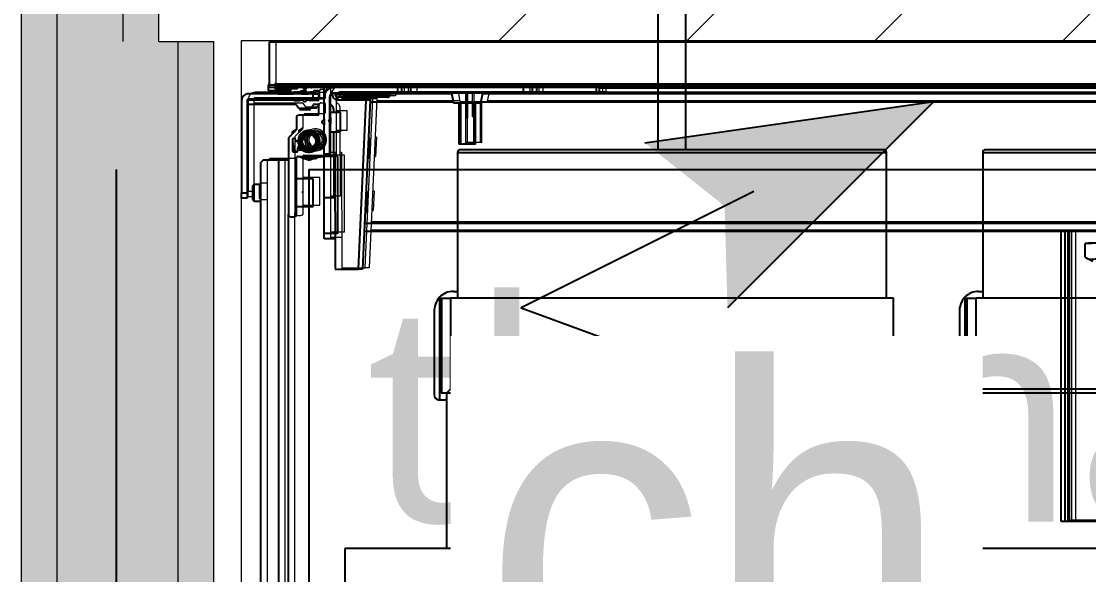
# Model space of a CAD drawing. Header units: centimetres. Extents: x 2666 to 9670, y 1889 to 5633.
# Drawn here: x 4091.44 to 4130.25, y 3459.1 to 3479.21 of the extents above; entities that cross this region are included whole.
import ezdxf

# ---------------------------------------------------------------- set-up
doc = ezdxf.new("R2010")
doc.units = ezdxf.units.CM
doc.header["$LTSCALE"] = 12.7
doc.linetypes.add('prlm_vmc', pattern=[0.282222, 0.141111, -0.141111])
for name, color, linetype, lineweight in [('B aménagement intérieur', 7, 'Continuous', 5), ('B Faux plafonds-1', 7, 'Continuous', 5), ('B GÈnÈral', 7, 'Continuous', 5), ('B Général', 7, 'Continuous', 5), ('C ANNOTATIONS-prestations', 7, 'Continuous', 5), ('F REMPLISSAGE-vert clair', 7, 'Continuous', 13), ('F REMPLISSAGE-vert clair-1', 7, 'Continuous', 5), ('F REMPLISSAGE-vert foncÈ', 7, 'Continuous', 5), ('F REMPLISSAGE-vert foncé', 7, 'Continuous', 13), ('F REMPLISSAGE-vert hachurÈ', 7, 'Continuous', 5), ('F REMPLISSAGE-vert hachuré', 7, 'Continuous', 13), ('prlm-ELEC-CFO', 1, 'Continuous', 25)]:
    doc.layers.add(name, color=color, linetype=linetype, lineweight=lineweight)
doc.layers.add('MTI900_Alu', color=252, linetype='Continuous')
doc.layers.add('prlm-CHAUFF', color=4, linetype='Continuous')
doc.styles.add('prlm-chauff', font='trebucbi.ttf', dxfattribs={"height": 18})
doc.styles.add('prlm-elec-cfo', font='comic.ttf', dxfattribs={"height": 12})
pattern_1 = [(180, (3869.9723, 3832.4323), (5e-14, 5), [])]

# ---------------------------------------------------------------- blocks, each defined once
blk = doc.blocks.new('G 100_80')
at = {"layer": 'B Général', "color": 7, "linetype": 'Continuous', "lineweight": 5}
blk.add_line((48.52, 43.75), (48.52, -43.75), dxfattribs=at)
at = {"layer": 'B Général', "color": 7, "linetype": 'Continuous', "lineweight": 5, "flags": 128}
blk.add_lwpolyline([(9.5, -45), (9.5, 45), (48.52, 45), (48.52, -45)], close=True, dxfattribs=at)
at = {"layer": 'C ANNOTATIONS-prestations', "lineweight": 5}
for p, q in [((46.87, 43.75), (46.87, -43.75)), ((46.97, -43.75), (46.97, 43.75)), ((46.65, 1.6), (46.65, -35.984)), ((46.85, 1.667), (46.85, -31.75)), ((41.65, -40.287), (41.65, 1.325)), ((41.95, -40.274), (41.95, 1.325)), ((46.35, -36.044), (46.35, 1.5)), ((31.1, -10.5), (31.1, -14.65)), ((31.1, -14.65), (31.1, -14.8)), ((31.1, -14.65), (41.65, -14.65)), ((31.1, -14.8), (41.65, -14.8)), ((31.1, -14.8), (31.1, -14.95)), ((31.1, -14.95), (41.65, -14.95)), ((46.67, -31.75), (46.67, -31.85)), ((46.87, -31.75), (46.67, -31.75)), ((46.67, -31.85), (46.67, -34.033)), ((46.67, -31.85), (46.87, -31.85)), ((46.87, -34.033), (46.67, -34.033)), ((46.67, -34.033), (46.67, -34.168)), ((46.67, -34.168), (46.67, -34.5)), ((46.67, -34.168), (46.87, -34.168)), ((46.67, -34.5), (46.67, -38.6)), ((46.67, -34.5), (46.87, -34.5)), ((46.32, -36.05), (46.67, -35.98)), ((46.32, -36.55), (46.32, -36.05)), ((44.82, -36.25), (44.82, -36.85)), ((44.82, -36.25), (46.32, -36.25)), ((46.32, -36.311), (44.82, -36.311)), ((46.32, -36.789), (44.82, -36.789)), ((46.32, -36.85), (44.82, -36.85)), ((45.911, -36.55), (45.775, -36.55)), ((45.775, -36.6), (45.775, -36.55)), ((45.911, -36.6), (45.775, -36.6)), ((46.67, -36.55), (45.911, -36.55)), ((45.911, -36.6), (45.911, -36.55)), ((46.67, -36.6), (45.911, -36.6)), ((46.32, -37.05), (46.32, -36.6)), ((46.67, -37.12), (46.32, -37.05)), ((46.35, -40.074), (46.35, -37.056)), ((46.65, -37.116), (46.65, -39.35)), ((46.67, -38.6), (46.67, -38.932)), ((46.67, -38.6), (46.87, -38.6)), ((46.67, -38.932), (46.67, -39.067)), ((46.87, -38.932), (46.67, -38.932)), ((46.67, -39.067), (46.67, -41.4)), ((46.67, -39.067), (46.87, -39.067)), ((46.52, -39.45), (46.52, -39.65)), ((46.67, -39.35), (46.62, -39.35)), ((46.62, -39.65), (46.62, -39.35)), ((46.52, -39.65), (46.52, -41.05)), ((46.62, -39.65), (46.52, -39.65)), ((46.62, -39.65), (46.67, -39.65)), ((46.62, -41.05), (46.62, -39.65)), ((46.413, -40.071), (40.27, -40.35)), ((40.27, -40.5), (46.42, -40.221)), ((40.27, -40.35), (40.27, -40.5)), ((43.056, -40.173), (42.354, -40.205)), ((42.357, -40.255), (42.354, -40.205)), ((43.056, -40.173), (43.058, -40.223)), ((45.018, -40.084), (44.316, -40.116)), ((44.319, -40.166), (44.316, -40.116)), ((45.018, -40.084), (45.02, -40.134)), ((46.425, -40.07), (46.413, -40.071)), ((46.413, -40.071), (46.42, -40.221)), ((46.42, -40.221), (46.425, -40.22)), ((46.42, -40.221), (46.42, -41.25)), ((40.27, -41.351), (40.27, -40.5)), ((46.52, -41.05), (46.52, -41.25)), ((46.62, -41.05), (46.52, -41.05)), ((46.67, -41.05), (46.62, -41.05)), ((46.62, -41.35), (46.62, -41.05)), ((44.47, -41.36), (40.27, -41.351)), ((41.37, -41.353), (41.37, -41.75)), ((41.57, -41.25), (44.37, -41.25)), ((41.57, -41.25), (41.57, -41.75)), ((42.87, -41.4), (42.87, -41.75)), ((44.37, -41.4), (42.87, -41.4)), ((44.37, -41.25), (44.37, -41.4)), ((44.37, -41.4), (44.37, -41.55)), ((44.37, -41.4), (45.27, -41.4)), ((44.472, -41.4), (44.47, -41.36)), ((45.27, -41.15), (45.97, -41.15)), ((45.27, -41.55), (45.27, -41.15)), ((45.97, -41.15), (45.97, -41.55)), ((45.97, -41.4), (46.067, -41.4)), ((46.42, -41.25), (46.52, -41.25)), ((46.62, -41.35), (46.67, -41.35)), ((41.37, -41.75), (41.57, -41.75)), ((41.57, -41.75), (42.87, -41.75)), ((42.87, -41.75), (44.37, -41.75)), ((44.37, -41.55), (44.37, -41.75)), ((44.47, -41.55), (44.37, -41.55)), ((44.37, -41.75), (44.4, -41.75)), ((44.37, -42.72), (44.37, -41.78)), ((44.4, -41.75), (45.508, -41.75)), ((46.52, -41.55), (44.47, -41.55)), ((44.47, -41.75), (44.47, -41.55)), ((45.732, -41.75), (45.508, -41.75)), ((45.529, -41.759), (45.599, -41.829)), ((45.641, -41.829), (45.711, -41.759)), ((45.732, -41.75), (46.84, -41.75)), ((46.765, -41.65), (46.87, -41.65)), ((46.84, -41.75), (46.87, -41.75)), ((42.55, -42.15), (43.55, -42.15)), ((42.55, -42.75), (42.55, -42.15)), ((43.55, -42.15), (43.55, -42.75)), ((44.278, -42.2), (44.22, -42.3)), ((44.22, -42.3), (44.278, -42.4)), ((45.114, -41.95), (44.726, -41.95)), ((45.87, -41.98), (45.87, -42.66)), ((46.24, -41.95), (45.9, -41.95)), ((46.07, -42.27), (46.09, -42.25)), ((46.07, -42.63), (46.07, -42.27)), ((46.07, -42.293), (46.12, -42.293)), ((46.09, -42.65), (46.09, -42.25)), ((46.09, -42.25), (46.12, -42.25)), ((46.12, -42.654), (46.12, -42.246)), ((46.133, -42.221), (46.257, -42.134)), ((46.27, -42.109), (46.27, -41.98)), ((46.4, -41.98), (46.4, -42.252)), ((46.4, -42.25), (46.45, -42.25)), ((46.4, -42.293), (46.45, -42.293)), ((46.42, -42.28), (46.42, -42.367)), ((46.72, -41.95), (46.43, -41.95)), ((46.45, -41.95), (46.45, -42.15)), ((46.45, -42.15), (46.45, -44.5)), ((46.45, -42.15), (46.65, -42.15)), ((46.65, -42.15), (46.65, -41.95)), ((46.65, -42.15), (46.65, -44.5)), ((46.661, -42.249), (46.7, -42.21)), ((46.661, -42.287), (46.661, -42.249)), ((46.7, -42.15), (46.7, -42.251)), ((46.72, -42.15), (46.7, -42.15)), ((46.75, -41.98), (46.75, -42.12)), ((44.71, -42.68), (44.71, -42.657)), ((46.07, -42.607), (46.12, -42.607)), ((46.09, -42.65), (46.07, -42.63)), ((46.12, -42.65), (46.09, -42.65)), ((46.257, -42.766), (46.133, -42.679)), ((46.371, -42.429), (46.411, -42.388)), ((46.411, -42.512), (46.371, -42.471)), ((46.4, -42.607), (46.45, -42.607)), ((46.45, -42.65), (46.4, -42.65)), ((46.4, -42.827), (46.4, -42.653)), ((46.42, -42.533), (46.42, -42.625)), ((46.65, -42.595), (46.65, -42.31)), ((46.661, -42.65), (46.661, -42.618)), ((46.7, -42.69), (46.661, -42.65)), ((46.7, -42.654), (46.7, -42.826)), ((46.821, -42.429), (46.87, -42.379)), ((46.87, -42.521), (46.821, -42.471)), ((46.835, -42.486), (46.835, -42.414)), ((15.5, -43.05), (42.27, -43.05)), ((42.17, -42.95), (42.17, -42.85)), ((42.27, -42.75), (42.958, -42.75)), ((45.028, -43.05), (42.27, -43.05)), ((42.958, -42.75), (43.082, -42.75)), ((42.979, -42.759), (42.999, -42.779)), ((43.041, -42.779), (43.061, -42.759)), ((43.082, -42.75), (44.34, -42.75)), ((44.25, -43.4), (44.25, -43.05)), ((44.54, -42.87), (44.54, -42.74)), ((44.54, -42.854), (44.566, -42.9)), ((44.57, -42.71), (44.68, -42.71)), ((44.99, -42.9), (44.57, -42.9)), ((44.92, -42.729), (44.92, -42.76)), ((44.95, -42.79), (44.99, -42.79)), ((45.02, -42.82), (45.02, -42.87)), ((45.321, -42.769), (45.049, -43.041)), ((45.184, -42.906), (45.27, -42.906)), ((45.27, -42.906), (45.328, -42.806)), ((45.77, -42.76), (45.342, -42.76)), ((46.27, -44.52), (46.27, -42.791)), ((46.42, -42.855), (46.42, -44.45)), ((46.65, -43.42), (46.65, -42.885)), ((46.77, -42.98), (46.77, -43.42)), ((46.77, -43.78), (46.77, -42.98)), ((46.77, -42.98), (46.87, -42.98)), ((46.84, -42.95), (46.8, -42.95)), ((13.55, -43.4), (44.25, -43.4)), ((44.25, -43.95), (44.25, -43.4)), ((46.74, -43.45), (46.68, -43.45)), ((46.97, -43.78), (46.77, -43.78)), ((46.87, -43.75), (46.97, -43.75)), ((46.97, -43.75), (46.97, -43.78)), ((47.42, -43.75), (46.97, -43.75)), ((13.65, -44.05), (44.15, -44.05)), ((42.75, -44.3), (42.75, -44.05)), ((43.35, -44.05), (43.35, -44.3)), ((44.25, -43.95), (44.15, -44.05)), ((42.75, -44.3), (43.35, -44.3)), ((42.8, -44.35), (42.75, -44.3)), ((43.3, -44.35), (42.8, -44.35)), ((43.05, -44.55), (42.85, -44.55)), ((42.85, -44.55), (42.85, -44.75)), ((46.4, -44.55), (43.05, -44.55)), ((43.05, -44.75), (43.05, -44.55)), ((43.35, -44.3), (43.3, -44.35)), ((46.32, -44.55), (46.3, -44.55)), ((42.85, -44.75), (43.05, -44.75)), ((46.4, -44.75), (43.05, -44.75))]:
    blk.add_line(p, q, dxfattribs=at)
at = {"layer": 'C ANNOTATIONS-prestations'}
blk.add_line((48.52, -43.75), (47.42, -43.75), dxfattribs=at)
at = {"layer": 'C ANNOTATIONS-prestations', "lineweight": 5, "flags": 128}
for points in [[(46.52, -39.45, -0.198912), (46.549, -39.379, -0.198912), (46.62, -39.35)], [(46.52, -39.97, -0.193016), (46.492, -40.039, -0.193016), (46.425, -40.07)], [(46.067, -41.4, -0.109774), (46.151, -41.419, -0.109774), (46.22, -41.472)], [(46.302, -41.55, -0.028434), (46.259, -41.513, -0.028434), (46.22, -41.472)], [(46.663, -41.445, -0.227222), (46.495, -41.406, -0.227222), (46.42, -41.25)], [(46.62, -41.35, -0.198912), (46.549, -41.321, -0.198912), (46.52, -41.25)], [(46.87, -41.4, -0.198912), (46.767, -41.647, -0.198912), (46.52, -41.75)], [(46.67, -41.4, -0.198912), (46.626, -41.506, -0.198912), (46.52, -41.55)], [(44.37, -41.78, -0.198912), (44.379, -41.759, -0.198912), (44.4, -41.75)], [(44.697, -42.632, -0.366532), (44.556, -42.134, -0.366532), (45.023, -41.913, -0.366532), (45.318, -42.338, -0.366532), (44.948, -42.699)], [(45.508, -41.75, -0.098491), (45.519, -41.752, -0.098491), (45.529, -41.759)], [(45.641, -41.829, -0.198912), (45.62, -41.837, -0.198912), (45.599, -41.829)], [(45.711, -41.759, -0.098491), (45.721, -41.752, -0.098491), (45.732, -41.75)], [(46.84, -41.75, -0.198912), (46.861, -41.759, -0.198912), (46.87, -41.78)], [(44.37, -42.646, -0.14145), (44.27, -42.3, -0.14145), (44.37, -41.954)], [(44.37, -42.54, -0.103148), (44.32, -42.3, -0.103148), (44.37, -42.06)], [(45.87, -41.98, -0.198912), (45.879, -41.959, -0.198912), (45.9, -41.95)], [(46.12, -42.246, -0.120588), (46.123, -42.232, -0.120588), (46.133, -42.221)], [(46.24, -41.95, -0.198912), (46.261, -41.959, -0.198912), (46.27, -41.98)], [(46.27, -42.109, -0.120588), (46.267, -42.123, -0.120588), (46.257, -42.134)], [(46.4, -41.98, -0.198912), (46.409, -41.959, -0.198912), (46.43, -41.95)], [(46.42, -42.28, -0.155096), (46.406, -42.269, -0.155096), (46.4, -42.252)], [(46.661, -42.249, -0.013224), (46.655, -42.25, -0.013224), (46.65, -42.25)], [(46.65, -42.31, -0.17724), (46.657, -42.291, -0.17724), (46.675, -42.28)], [(46.7, -42.251, -0.17724), (46.693, -42.27, -0.17724), (46.675, -42.28)], [(46.72, -41.95, -0.198912), (46.741, -41.959, -0.198912), (46.75, -41.98)], [(46.75, -42.12, -0.198912), (46.741, -42.141, -0.198912), (46.72, -42.15)], [(44.71, -42.68, -0.198912), (44.701, -42.701, -0.198912), (44.68, -42.71)], [(44.697, -42.632, -0.122946), (44.706, -42.643, -0.122946), (44.71, -42.657)], [(44.92, -42.7, -0.074153), (44.803, -42.683, -0.074153), (44.697, -42.632)], [(45.87, -42.66, -0.198912), (45.841, -42.731, -0.198912), (45.77, -42.76)], [(46.133, -42.679, -0.120588), (46.123, -42.668, -0.120588), (46.12, -42.654)], [(46.371, -42.471, -0.198912), (46.362, -42.45, -0.198912), (46.371, -42.429)], [(46.4, -42.653, -0.155096), (46.406, -42.636, -0.155096), (46.42, -42.625)], [(46.42, -42.367, -0.098491), (46.418, -42.378, -0.098491), (46.411, -42.388)], [(46.411, -42.512, -0.098491), (46.418, -42.522, -0.098491), (46.42, -42.533)], [(46.675, -42.625, -0.17724), (46.657, -42.614, -0.17724), (46.65, -42.595)], [(46.65, -42.65, -0.013224), (46.655, -42.65, -0.013224), (46.661, -42.65)], [(46.675, -42.625, -0.17724), (46.693, -42.635, -0.17724), (46.7, -42.654)], [(46.821, -42.471, -0.198912), (46.812, -42.45, -0.198912), (46.821, -42.429)], [(42.17, -42.85, -0.198912), (42.199, -42.779, -0.198912), (42.27, -42.75)], [(42.27, -43.05, -0.198912), (42.199, -43.021, -0.198912), (42.17, -42.95)], [(42.958, -42.75, -0.098491), (42.969, -42.752, -0.098491), (42.979, -42.759)], [(43.041, -42.779, -0.198912), (43.02, -42.787, -0.198912), (42.999, -42.779)], [(43.061, -42.759, -0.098491), (43.071, -42.752, -0.098491), (43.082, -42.75)], [(44.37, -42.72, -0.198912), (44.361, -42.741, -0.198912), (44.34, -42.75)], [(44.54, -42.74, -0.198912), (44.549, -42.719, -0.198912), (44.57, -42.71)], [(44.92, -42.9, -0.085942), (44.718, -42.865, -0.085942), (44.54, -42.764)], [(44.67, -42.9, -0.02871), (44.603, -42.867, -0.02871), (44.54, -42.827)], [(44.57, -42.9, -0.198912), (44.549, -42.891, -0.198912), (44.54, -42.87)], [(44.92, -42.729, -0.189855), (44.928, -42.708, -0.189855), (44.948, -42.699)], [(44.948, -42.699, -0.008728), (44.934, -42.7, -0.008728), (44.92, -42.7)], [(44.95, -42.79, -0.198912), (44.929, -42.781, -0.198912), (44.92, -42.76)], [(45.009, -42.893, -0.018566), (44.965, -42.898, -0.018566), (44.92, -42.9)], [(44.99, -42.79, -0.198912), (45.011, -42.799, -0.198912), (45.02, -42.82)], [(45.02, -42.87, -0.198912), (45.011, -42.891, -0.198912), (44.99, -42.9)], [(45.049, -43.041, -0.098491), (45.039, -43.048, -0.098491), (45.028, -43.05)], [(45.379, -42.76, -0.041018), (45.298, -42.829, -0.041018), (45.207, -42.883)], [(45.321, -42.769, -0.098491), (45.331, -42.762, -0.098491), (45.342, -42.76)], [(46.257, -42.766, -0.120588), (46.267, -42.777, -0.120588), (46.27, -42.791)], [(46.42, -42.855, -0.155096), (46.406, -42.844, -0.155096), (46.4, -42.827)], [(46.65, -42.885, -0.17724), (46.657, -42.866, -0.17724), (46.675, -42.855)], [(46.7, -42.826, -0.17724), (46.693, -42.845, -0.17724), (46.675, -42.855)], [(46.77, -42.98, -0.198912), (46.779, -42.959, -0.198912), (46.8, -42.95)], [(46.87, -42.92, -0.198912), (46.861, -42.941, -0.198912), (46.84, -42.95)], [(46.68, -43.45, -0.198912), (46.659, -43.441, -0.198912), (46.65, -43.42)], [(46.77, -43.42, -0.198912), (46.761, -43.441, -0.198912), (46.74, -43.45)], [(46.3, -44.55, -0.198912), (46.279, -44.541, -0.198912), (46.27, -44.52)], [(46.42, -44.45, -0.198912), (46.391, -44.521, -0.198912), (46.32, -44.55)], [(46.65, -44.5, -0.198912), (46.577, -44.677, -0.198912), (46.4, -44.75)], [(46.45, -44.5, -0.198912), (46.435, -44.535, -0.198912), (46.4, -44.55)]]:
    blk.add_lwpolyline(points, format="xyb", dxfattribs=at)
at = {"layer": 'C ANNOTATIONS-prestations', "lineweight": 5}
for radius in [0.35, 0.3, 0.25]:
    blk.add_circle((44.92, -42.3), radius, dxfattribs=at)
for points, knots in [([(46.52, -39.97), (46.52, -40.004), (46.513, -40.068), (46.501, -40.117), (46.491, -40.146), (46.48, -40.171), (46.467, -40.191), (46.457, -40.203), (46.447, -40.212), (46.433, -40.219), (46.426, -40.22), (46.425, -40.22), (46.425, -40.22)], [0, 0, 0, 1, 2, 3, 4, 5, 6, 7, 8, 9, 9, 10, 10, 10]), ([(46.425, -40.22), (46.423, -40.181), (46.422, -40.129), (46.422, -40.102), (46.422, -40.083), (46.423, -40.074), (46.424, -40.072), (46.424, -40.07), (46.424, -40.07), (46.424, -40.07), (46.425, -40.07)], [0, 0, 0, 1, 2, 3, 4, 5, 6, 7, 7, 8, 8, 8])]:
    blk.add_open_spline(points, degree=2, knots=knots, dxfattribs=at)
blk = doc.blocks.new('A n1.MTI900_Alu_390')
at = {"layer": 'MTI900_Alu', "color": 1, "linetype": 'Continuous'}
for p, q in [((4.34, -0.405), (4.34, -3.475)), ((4.405, -0.415), (4.405, -3.465)), ((4.305, -0.6), (4.305, -3.277)), ((1.05, -2.16), (1.465, -2.16)), ((1.465, -2.16), (1.48, -2.16)), ((1.465, -2.16), (1.465, -3.215)), ((1.48, -2.16), (1.48, -3.215)), ((1.48, -2.16), (1.495, -2.16)), ((1.495, -2.16), (1.495, -3.215)), ((4.0071, -3.6913), (4.035, -3.077)), ((4.05, -3.077), (4.0221, -3.692)), ((4.035, -3.077), (4.05, -3.077)), ((4.1351, -3.077), (4.05, -3.077)), ((4.136, -3.497), (4.1351, -3.077)), ((1.4081, -3.1204), (1.38, -3.106)), ((1.4081, -3.1204), (1.4081, -3.17)), ((1.225, -3.172), (1.395, -3.172)), ((1.3836, -3.17), (1.4081, -3.17)), ((1.395, -3.172), (1.395, -3.17)), ((4.0287, -3.215), (-0.1325, -3.215)), ((4.125, -3.207), (4.125, -3.487)), ((4.125, -3.207), (4.175, -3.207)), ((4.1353, -3.187), (4.175, -3.187)), ((4.175, -3.187), (4.175, -3.207)), ((4.175, -3.207), (4.175, -3.337)), ((4.0274, -3.245), (-0.1325, -3.245)), ((4.0173, -3.3556), (4.0205, -3.2854)), ((4.0255, -3.2857), (4.0205, -3.2854)), ((4.275, -3.277), (4.275, -3.3458)), ((4.295, -3.267), (4.285, -3.267)), ((4.305, -3.5528), (4.305, -3.277)), ((4.14, -3.337), (4.175, -3.337)), ((4.14, -3.487), (4.14, -3.337)), ((4.175, -3.337), (4.175, -3.487)), ((4.215, -3.305), (4.215, -3.405)), ((4.275, -3.305), (4.215, -3.305)), ((4.43, -3.325), (4.405, -3.325)), ((4.43, -3.325), (4.43, -3.385)), ((4.435, -3.33), (4.43, -3.325)), ((4.435, -3.38), (4.435, -3.33)), ((4.455, -3.355), (4.455, -3.335)), ((4.455, -3.335), (4.475, -3.335)), ((4.475, -3.335), (4.475, -3.355)), ((4.0173, -3.3556), (4.0223, -3.3558)), ((4.275, -3.3458), (4.275, -3.3582)), ((4.275, -3.3582), (4.275, -3.484)), ((4.2759, -3.3479), (4.2779, -3.3499)), ((4.2779, -3.3541), (4.2759, -3.3561)), ((4.455, -3.69), (4.455, -3.355)), ((4.475, -3.355), (4.455, -3.355)), ((4.475, -3.69), (4.475, -3.355)), ((4.215, -3.405), (4.275, -3.405)), ((4.405, -3.385), (4.43, -3.385)), ((4.43, -3.385), (4.435, -3.38)), ((4.0084, -3.5518), (4.0116, -3.4816)), ((4.0166, -3.4819), (4.0116, -3.4816)), ((4.125, -3.487), (4.14, -3.487)), ((4.14, -3.487), (4.155, -3.487)), ((4.14, -3.487), (4.14, -3.577)), ((4.155, -3.487), (4.175, -3.487)), ((4.155, -3.497), (4.155, -3.487)), ((4.175, -3.487), (4.175, -3.49)), ((4.175, -3.49), (4.175, -3.6008)), ((4.272, -3.487), (4.178, -3.487)), ((4.22, -3.4778), (4.23, -3.472)), ((4.23, -3.472), (4.24, -3.4778)), ((4.34, -3.475), (4.305, -3.475)), ((4.395, -3.475), (4.34, -3.475)), ((4.395, -3.475), (4.405, -3.465)), ((4.14, -3.4972), (4.136, -3.497)), ((4.155, -3.702), (4.155, -3.497)), ((4.175, -3.497), (4.155, -3.497)), ((4.195, -3.5614), (4.195, -3.5226)), ((4.268, -3.521), (4.2657, -3.521)), ((4.271, -3.507), (4.271, -3.518)), ((4.287, -3.504), (4.274, -3.504)), ((4.2854, -3.504), (4.29, -3.5066)), ((4.29, -3.549), (4.29, -3.507)), ((3.625, -3.532), (3.685, -3.532)), ((3.625, -3.532), (3.625, -3.682)), ((3.6311, -3.682), (3.6311, -3.532)), ((3.6789, -3.682), (3.6789, -3.532)), ((3.685, -3.682), (3.685, -3.532)), ((4.0084, -3.5518), (4.0134, -3.552)), ((4.2729, -3.542), (4.276, -3.542)), ((4.2769, -3.5821), (4.3041, -3.5549)), ((4.279, -3.545), (4.279, -3.549)), ((4.282, -3.552), (4.287, -3.552)), ((4.2906, -3.5684), (4.2906, -3.577)), ((4.115, -3.577), (4.115, -3.647)), ((4.155, -3.577), (4.115, -3.577)), ((4.175, -3.6232), (4.175, -3.6008)), ((4.1759, -3.6029), (4.1829, -3.6099)), ((4.276, -3.627), (4.276, -3.5842)), ((4.2906, -3.577), (4.2806, -3.5828)), ((3.655, -3.6411), (3.655, -3.6275)), ((3.66, -3.6275), (3.655, -3.6275)), ((3.655, -3.717), (3.655, -3.6411)), ((3.66, -3.6411), (3.655, -3.6411)), ((3.66, -3.6411), (3.66, -3.6275)), ((3.66, -3.717), (3.66, -3.6411)), ((4.115, -3.647), (4.155, -3.647)), ((4.14, -3.647), (4.14, -3.6567)), ((4.175, -3.6232), (4.175, -3.734)), ((4.1829, -3.6141), (4.1759, -3.6211)), ((4.195, -3.674), (4.195, -3.64)), ((4.198, -3.637), (4.266, -3.637)), ((3.6044, -3.685), (-0.15, -3.685)), ((3.605, -3.682), (3.598, -3.717)), ((3.655, -3.682), (3.605, -3.682)), ((3.705, -3.682), (3.66, -3.682)), ((3.712, -3.717), (3.705, -3.682)), ((4.0074, -3.685), (3.7056, -3.685)), ((4.2109, -3.677), (4.198, -3.677)), ((4.2221, -3.6633), (4.2134, -3.6757)), ((4.2654, -3.662), (4.2246, -3.662)), ((4.227, -3.657), (4.225, -3.659)), ((4.265, -3.659), (4.225, -3.659)), ((4.225, -3.659), (4.225, -3.662)), ((4.263, -3.657), (4.227, -3.657)), ((4.2293, -3.657), (4.2293, -3.662)), ((4.2429, -3.6871), (4.2388, -3.6911)), ((4.2512, -3.6911), (4.2471, -3.6871)), ((4.2607, -3.657), (4.2607, -3.662)), ((4.265, -3.659), (4.263, -3.657)), ((4.265, -3.662), (4.265, -3.659)), ((4.2766, -3.6757), (4.2679, -3.6633)), ((4.452, -3.677), (4.2791, -3.677)), ((4.455, -3.682), (4.455, -3.68)), ((-0.16, -3.715), (3.5984, -3.715)), ((3.175, -3.717), (3.185, -3.717)), ((3.175, -3.737), (3.175, -3.717)), ((3.185, -3.717), (3.4033, -3.717)), ((3.185, -3.717), (3.185, -3.737)), ((3.4033, -3.737), (3.4033, -3.717)), ((3.4033, -3.717), (3.4168, -3.717)), ((3.4168, -3.717), (3.45, -3.717)), ((3.4168, -3.717), (3.4168, -3.737)), ((3.45, -3.717), (3.86, -3.717)), ((3.45, -3.717), (3.45, -3.737)), ((3.7116, -3.715), (3.935, -3.715)), ((3.86, -3.717), (3.8932, -3.717)), ((3.86, -3.717), (3.86, -3.737)), ((3.8932, -3.717), (3.9067, -3.717)), ((3.8932, -3.737), (3.8932, -3.717)), ((3.9067, -3.717), (4.14, -3.717)), ((3.9067, -3.717), (3.9067, -3.737)), ((3.935, -3.717), (3.935, -3.712)), ((3.965, -3.712), (3.935, -3.712)), ((3.945, -3.702), (3.965, -3.702)), ((3.965, -3.702), (4.105, -3.702)), ((3.965, -3.712), (3.965, -3.702)), ((3.965, -3.712), (3.965, -3.717)), ((4.105, -3.712), (3.965, -3.712)), ((4.007, -3.6925), (4.0071, -3.6913)), ((4.0071, -3.6913), (4.0221, -3.692)), ((4.0221, -3.692), (4.022, -3.6925)), ((4.0221, -3.692), (4.125, -3.692)), ((4.105, -3.702), (4.125, -3.702)), ((4.105, -3.712), (4.105, -3.702)), ((4.105, -3.717), (4.105, -3.712)), ((4.135, -3.712), (4.105, -3.712)), ((4.125, -3.692), (4.125, -3.702)), ((4.135, -3.712), (4.135, -3.717)), ((4.195, -3.722), (4.195, -3.693)), ((4.195, -3.695), (4.215, -3.695)), ((4.215, -3.715), (4.195, -3.715)), ((4.198, -3.69), (4.2252, -3.69)), ((4.198, -3.725), (4.212, -3.725)), ((4.215, -3.695), (4.45, -3.695)), ((4.215, -3.695), (4.215, -3.715)), ((4.215, -3.715), (4.45, -3.715)), ((4.215, -3.72), (4.2251, -3.72)), ((4.215, -3.722), (4.215, -3.72)), ((4.2249, -3.7161), (4.221, -3.72)), ((4.2287, -3.7161), (4.2249, -3.7161)), ((4.225, -3.69), (4.225, -3.695)), ((4.228, -3.692), (4.2367, -3.692)), ((4.2293, -3.69), (4.2293, -3.695)), ((4.2595, -3.715), (4.231, -3.715)), ((4.2533, -3.692), (4.2625, -3.692)), ((4.2607, -3.69), (4.2607, -3.695)), ((4.2651, -3.7161), (4.2618, -3.7161)), ((4.265, -3.695), (4.265, -3.69)), ((4.269, -3.72), (4.2651, -3.7161)), ((4.2827, -3.69), (4.2653, -3.69)), ((4.2654, -3.72), (4.2826, -3.72)), ((4.2855, -3.692), (4.445, -3.692)), ((4.342, -3.715), (4.2885, -3.715)), ((4.345, -3.724), (4.345, -3.718)), ((-4.375, -3.737), (4.375, -3.737)), ((4.375, -3.747), (-4.375, -3.747)), ((-0.1667, -3.735), (3.175, -3.735)), ((4.165, -3.7265), (4.165, -3.737)), ((4.175, -3.734), (4.175, -3.737)), ((4.2429, -3.7321), (4.2379, -3.737)), ((4.2486, -3.7335), (4.2414, -3.7335)), ((4.2521, -3.737), (4.2471, -3.7321)), ((4.295, -3.734), (4.295, -3.73)), ((4.298, -3.727), (4.342, -3.727)), ((4.378, -3.727), (4.298, -3.727)), ((4.298, -3.727), (4.298, -3.737)), ((4.375, -3.737), (4.375, -3.747)), ((4.375, -3.747), (4.378, -3.747)), ((4.375, -3.792), (4.375, -3.747)), ((4.378, -3.747), (4.378, -3.727)), ((4.375, -3.902), (4.375, -3.792)), ((-4.375, -3.902), (4.375, -3.902))]:
    blk.add_line(p, q, dxfattribs=at)
for radius in [0.035, 0.03, 0.025]:
    blk.add_circle((4.23, -3.542), radius, dxfattribs=at)
for centre, radius, start, end in [((1.3836, -3.1624), 0.0487, 59.7422, 120.2578), ((4.285, -3.277), 0.01, 90, 180), ((4.295, -3.277), 0.01, 0, 90), ((4.278, -3.3458), 0.003, 180, 225), ((4.278, -3.3582), 0.003, 135, 180), ((4.2758, -3.352), 0.003, 315, 45), ((4.178, -3.49), 0.003, 90, 180), ((4.23, -3.542), 0.065, 57.7958, 122.2042), ((4.23, -3.542), 0.06, 66.4435, 113.5565), ((4.272, -3.484), 0.003, 270, 0), ((4.23, -3.542), 0.04, 33.9272, 355.9994), ((4.2657, -3.518), 0.003, 213.9272, 270), ((4.23, -3.542), 0.04, 0, 33.9272), ((4.268, -3.518), 0.003, 270, 0), ((4.274, -3.507), 0.003, 90, 180), ((4.23, -3.542), 0.06, 0, 39.2965), ((4.23, -3.542), 0.065, 22.6199, 35.7758), ((4.287, -3.507), 0.003, 0, 90), ((4.2729, -3.545), 0.003, 90, 175.9994), ((4.23, -3.542), 0.04, 355.9994, 0), ((4.276, -3.545), 0.003, 0, 90), ((4.23, -3.542), 0.065, 315.0475, 333.838), ((4.282, -3.549), 0.003, 180, 270), ((4.287, -3.549), 0.003, 270, 0), ((4.23, -3.542), 0.06, 351.491, 0), ((4.302, -3.5528), 0.003, 315, 0), ((4.178, -3.6008), 0.003, 180, 225), ((4.279, -3.5842), 0.003, 135, 180), ((4.178, -3.6232), 0.003, 135, 180), ((4.1808, -3.612), 0.003, 315, 45), ((4.198, -3.64), 0.003, 90, 180), ((4.266, -3.627), 0.01, 270, 0), ((4.16, -3.6567), 0.02, 180, 230.1159), ((4.1151, -3.7104), 0.05, 37.0861, 50.1159), ((4.198, -3.674), 0.003, 180, 270), ((4.2109, -3.674), 0.003, 270, 325.008), ((4.2246, -3.665), 0.003, 90, 145.008), ((4.245, -3.6892), 0.003, 45, 135), ((4.2654, -3.665), 0.003, 34.992, 90), ((4.2791, -3.674), 0.003, 214.992, 270), ((4.445, -3.682), 0.01, 270, 0), ((4.452, -3.68), 0.003, 0, 90), ((3.945, -3.712), 0.01, 90, 180), ((3.997, -3.692), 0.01, 270, 357.3974), ((4.125, -3.712), 0.02, 347.588, 90), ((4.125, -3.712), 0.01, 0, 90), ((4.14, -3.702), 0.035, 270, 0), ((4.14, -3.702), 0.015, 270, 0), ((4.198, -3.693), 0.003, 90, 180), ((4.198, -3.722), 0.003, 180, 270), ((4.212, -3.722), 0.003, 270, 0), ((4.215, -3.715), 0.01, 353.9388, 0), ((4.2251, -3.717), 0.003, 270, 350.4059), ((4.2252, -3.693), 0.003, 19.4712, 90), ((4.231, -3.718), 0.003, 90, 170.4059), ((4.2367, -3.689), 0.003, 270, 315), ((4.2533, -3.689), 0.003, 225, 270), ((4.2595, -3.718), 0.003, 9.5941, 90), ((4.2653, -3.693), 0.003, 90, 160.5288), ((4.2654, -3.717), 0.003, 189.5941, 270), ((4.275, -3.715), 0.01, 180, 186.0612), ((4.2826, -3.717), 0.003, 270, 350.4059), ((4.2827, -3.693), 0.003, 19.4712, 90), ((4.2885, -3.718), 0.003, 90, 170.4059), ((4.342, -3.718), 0.003, 0, 90), ((4.342, -3.724), 0.003, 270, 0), ((4.45, -3.69), 0.025, 270, 0), ((4.45, -3.69), 0.005, 270, 0), ((4.178, -3.734), 0.003, 180, 270), ((4.245, -3.7342), 0.003, 45, 135), ((4.292, -3.734), 0.003, 270, 0), ((4.298, -3.73), 0.003, 90, 180)]:
    blk.add_arc(centre, radius, start, end, dxfattribs=at)
for centre, major_axis, ratio, start_param, end_param in [((3.997, -3.692), (-0.025, 0), 0.4, 1.570796, 3.096169), ((4.022, -3.6931), (-0.015, 0.0007), 0.045361, -1.568734, 0)]:
    blk.add_ellipse(centre, major_axis=major_axis, ratio=ratio, start_param=start_param, end_param=end_param, dxfattribs=at)
blk = doc.blocks.new('xi.thema+')
at = {"layer": 'prlm-CHAUFF', "color": 7, "linetype": 'prlm_vmc', "ltscale": 30}
blk.add_lwpolyline([(-27.9, 0), (-27.9, 34.4)], dxfattribs=at)
at = {"layer": 'prlm-CHAUFF', "color": 0}
blk.add_lwpolyline([(-20.9, 0), (-20.9, 34.4), (20.9, 34.4), (20.9, 0)], close=True, dxfattribs=at)
at = {"layer": 'prlm-CHAUFF', "color": 0, "insert": (0, 25.539), "char_height": 8, "width": 7.19706, "attachment_point": 5, "style": 'prlm-chauff'}
blk.add_mtext('thema+', dxfattribs=at)
blk = doc.blocks.new('xi.uta-yzen-d')
at = {"layer": 'prlm-CHAUFF', "ltscale": 50}
for p, q in [((-36.4, 35.02), (-20.8, 35.02)), ((-36.4, 35.02), (-36.4, 29.72)), ((-20.9, 35.12), (-36.3, 35.12)), ((-20.8, 29.72), (-20.8, 35.02)), ((-17.3, 35.02), (-1.7, 35.02)), ((-17.3, 35.02), (-17.3, 29.72)), ((-1.8, 35.12), (-17.2, 35.12)), ((-36.55, 29.97), (-36.4, 29.97)), ((-17.45, 29.97), (-17.3, 29.97)), ((-37.056, 29.72), (-36.65, 29.72)), ((-37.056, 29.72), (-37.056, 26.02)), ((-37, 29.72), (-37, 26.27)), ((-36.98, 29.72), (-36.98, 26.27)), ((-20.55, 29.72), (-36.65, 29.72)), ((-36.65, 29.72), (-36.65, 26.42)), ((-20.55, 26.42), (-20.55, 29.72)), ((-17.956, 29.72), (-17.55, 29.72)), ((-17.956, 29.72), (-17.956, 26.02)), ((-17.9, 29.72), (-17.9, 26.27)), ((-17.88, 29.72), (-17.88, 26.27)), ((-1.45, 29.72), (-17.55, 29.72)), ((-17.55, 29.72), (-17.55, 26.42)), ((-37.25, 29.216), (-37.25, 26.22)), ((-18.15, 29.216), (-18.15, 26.22)), ((-37, 28.42), (-36.98, 28.42)), ((-17.9, 28.42), (-17.88, 28.42)), ((-36.98, 28.07), (-37, 28.07)), ((-17.88, 28.07), (-17.9, 28.07)), ((-37, 27.693), (-36.98, 27.693)), ((-17.9, 27.693), (-17.88, 27.693)), ((-36.98, 27.343), (-37, 27.343)), ((-37, 27.293), (-36.98, 27.293)), ((-36.98, 27.193), (-37, 27.193)), ((-17.88, 27.343), (-17.9, 27.343)), ((-17.9, 27.293), (-17.88, 27.293)), ((-17.88, 27.193), (-17.9, 27.193)), ((-36.65, 26.42), (-36.8, 26.27)), ((-20.55, 26.42), (-36.65, 26.42)), ((-20.4, 26.27), (-20.55, 26.42)), ((-17.55, 26.42), (-17.7, 26.27)), ((-1.45, 26.42), (-17.55, 26.42)), ((-36.8, 26.02), (-37.05, 26.02)), ((-36.98, 26.27), (-37, 26.27)), ((-36.8, 26.27), (-36.98, 26.27)), ((-20.4, 26.27), (-36.8, 26.27)), ((-36.8, 26.27), (-36.8, 20.62)), ((-20.4, 20.62), (-20.4, 26.27)), ((-17.7, 26.02), (-17.95, 26.02)), ((-17.88, 26.27), (-17.9, 26.27)), ((-17.7, 26.27), (-17.88, 26.27)), ((-1.3, 26.27), (-17.7, 26.27)), ((-17.7, 26.27), (-17.7, 20.62))]:
    blk.add_line(p, q, dxfattribs=at)
blk.add_lwpolyline([(-40.5, 20.62), (-40.5, 3.9), (40.5, 3.9), (40.5, 20.62)], close=True, dxfattribs=at)
for radius in [0.5, 0.48, 0.38]:
    blk.add_circle((-28.6, 27.62), radius, dxfattribs=at)
for centre, radius, start, end in [((-36.3, 35.02), 0.1, 90, 180), ((-20.9, 35.02), 0.1, 0, 90), ((-17.2, 35.02), 0.1, 90, 180), ((-36.55, 29.27), 0.7, 90, 136.2731), ((-17.45, 29.27), 0.7, 90, 136.2731), ((-36.475, 29.24), 0.776, 138.5248, 181.7675), ((-17.375, 29.24), 0.776, 138.5248, 181.7675), ((-37.05, 26.22), 0.2, 180, 268.3239), ((-37.05, 26.22), 0.2, 268.3239, 270), ((-17.95, 26.22), 0.2, 180, 268.3239), ((-17.95, 26.22), 0.2, 268.3239, 270)]:
    blk.add_arc(centre, radius, start, end, dxfattribs=at)
for centre, major_axis, ratio, start_param, end_param in [((-36.55, 28.959), (-0.45, 0), 0.974723, 5.983927, 6.283185), ((-36.55, 28.603), (-0.45, 0), 0.974723, 5.983927, 6.283185), ((-17.45, 28.959), (-0.45, 0), 0.974723, 5.983927, 6.283185), ((-17.45, 28.603), (-0.45, 0), 0.974723, 5.983927, 6.283185), ((-35.75, 28.603), (-1.25, 0), 0.146694, 0, 0.179125), ((-16.65, 28.603), (-1.25, 0), 0.146694, 0, 0.179125)]:
    blk.add_ellipse(centre, major_axis=major_axis, ratio=ratio, start_param=start_param, end_param=end_param, dxfattribs=at)
for points in [[(-36.982, 29.391), (-36.986, 29.379), (-36.989, 29.366), (-36.997, 29.324), (-37, 29.294), (-37, 29.265)], [(-17.882, 29.391), (-17.886, 29.379), (-17.889, 29.366), (-17.897, 29.324), (-17.9, 29.294), (-17.9, 29.265)]]:
    blk.add_open_spline(points, degree=3, knots=[0.8185803, 0.8185803, 0.8185803, 0.8185803, 0.875, 0.875, 1, 1, 1, 1], dxfattribs=at)
blk = doc.blocks.new('xi.CH')
at = {"layer": 'prlm-ELEC-CFO', "lineweight": 5}
blk.add_hatch(color=0, dxfattribs=at).paths.add_polyline_path([(-3, 6), (-0.103, 3.699), (0, 0), (7.5, 7.5)])
at = {"layer": 'prlm-ELEC-CFO', "color": 0}
for points in [[(-3, 6), (7.5, 7.5), (0, 0)], [(0.955, 4.227), (-7.5, 0), (7.5, -5.5), (-7.5, -5.5), (-7.5, -7.5), (7.5, -7.5)]]:
    blk.add_lwpolyline(points, dxfattribs=at)

msp = doc.modelspace()

# ---------------------------------------------------------------- hatches: boundary and pattern name
at = {"layer": 'B Faux plafonds-1', "linetype": 'Continuous', "lineweight": 5, "true_color": 0xaaaaaa}
h = msp.add_hatch(dxfattribs=at)
h.set_pattern_fill('F_P__SOFFITE', color=253, style=0, pattern_type=2)
h.set_pattern_definition([(45, (3868.3056, 3832.6527), (-3.52778, 3.30729), [])])
h.paths.add_polyline_path([(4096.442, 3621.801), (4189.442, 3621.801), (4189.442, 3478.476), (4096.442, 3478.476)])
at = {"layer": 'B GÈnÈral', "linetype": 'Continuous', "lineweight": 0, "true_color": 0xc0dcc0}
msp.add_hatch(color=9, dxfattribs=at).paths.add_polyline_path([(4097.142, 3438.176), (4098.442, 3439.476), (4098.442, 3478.476), (4091.442, 3478.476), (4091.442, 3390.476), (4098.442, 3390.476), (4098.442, 3432.476), (4097.142, 3433.776)])
at = {"layer": 'F REMPLISSAGE-vert hachurÈ', "linetype": 'Continuous', "lineweight": 0, "true_color": 0x99aa00}
for points in [[(4091.442, 3478.476), (4092.742, 3478.476), (4092.742, 3621.801), (4091.442, 3621.801)], [(4092.742, 3478.476), (4095.142, 3478.476), (4095.142, 3621.801), (4092.742, 3621.801)], [(4095.142, 3478.476), (4096.442, 3478.476), (4096.442, 3621.801), (4095.142, 3621.801)]]:
    msp.add_hatch(color=54, dxfattribs=at).paths.add_polyline_path(points)
at = {"layer": 'F REMPLISSAGE-vert hachurÈ', "linetype": 'Continuous', "lineweight": 5, "true_color": 0x004400}
h = msp.add_hatch(dxfattribs=at)
h.set_pattern_fill('90-0_5 HYDROFUGE_0_5', color=98, angle=90, style=0, pattern_type=2)
h.set_pattern_definition(pattern_1)
h.paths.add_polyline_path([(4091.442, 3478.476), (4092.742, 3478.476), (4092.742, 3621.801), (4091.442, 3621.801)])
h = msp.add_hatch(dxfattribs=at)
h.set_pattern_fill('90-0_5 HYDROFUGE_0_5', color=98, angle=90, style=0, pattern_type=2)
h.set_pattern_definition(pattern_1)
h.paths.add_polyline_path([(4092.742, 3478.476), (4095.142, 3478.476), (4095.142, 3621.801), (4092.742, 3621.801)])
h = msp.add_hatch(dxfattribs=at)
h.set_pattern_fill('90-0_5 HYDROFUGE_0_5', color=98, angle=90, style=0, pattern_type=2)
h.set_pattern_definition(pattern_1)
h.paths.add_polyline_path([(4095.142, 3478.476), (4096.442, 3478.476), (4096.442, 3621.801), (4095.142, 3621.801)])

# ---------------------------------------------------------------- linework, layer by layer
at = {"layer": 'B Général', "color": 98, "linetype": 'Continuous', "lineweight": 13, "true_color": 0x004400}
for p, q in [((4091.442, 3478.476), (4091.442, 3621.801)), ((4096.442, 3478.476), (4096.442, 3621.801)), ((4091.442, 3390.476), (4091.442, 3478.476)), ((4096.442, 3478.476), (4098.442, 3478.476)), ((4098.442, 3439.476), (4098.442, 3478.476))]:
    msp.add_line(p, q, dxfattribs=at)
at = {"layer": 'F REMPLISSAGE-vert clair'}
for p, q in [((4092.742, 3390.476), (4092.742, 3478.476)), ((4097.142, 3438.176), (4097.142, 3478.476))]:
    msp.add_line(p, q, dxfattribs=at)
at = {"layer": 'F REMPLISSAGE-vert clair-1', "color": 9, "linetype": 'Continuous', "true_color": 0xc0dcc0}
msp.add_solid([(4092.742, 3390.476), (4097.142, 3390.476), (4092.742, 3478.476), (4097.142, 3478.476)], dxfattribs=at)
at = {"layer": 'F REMPLISSAGE-vert foncÈ', "color": 54, "linetype": 'Continuous', "true_color": 0x99aa00}
for points in [[(4091.442, 3390.476), (4092.742, 3390.476), (4091.442, 3478.476), (4092.742, 3478.476)], [(4097.142, 3438.176), (4098.442, 3439.476), (4097.142, 3478.476), (4098.442, 3478.476)]]:
    msp.add_solid(points, dxfattribs=at)
at = {"layer": 'F REMPLISSAGE-vert foncé', "color": 98, "linetype": 'Continuous', "lineweight": 13, "true_color": 0x004400}
for p, q in [((4091.442, 3390.476), (4091.442, 3478.476)), ((4098.442, 3439.476), (4098.442, 3478.476))]:
    msp.add_line(p, q, dxfattribs=at)
at = {"layer": 'F REMPLISSAGE-vert foncé'}
for p, q in [((4092.742, 3390.476), (4092.742, 3478.476)), ((4097.142, 3438.176), (4097.142, 3478.476))]:
    msp.add_line(p, q, dxfattribs=at)
at = {"layer": 'F REMPLISSAGE-vert hachuré', "color": 98, "linetype": 'Continuous', "lineweight": 13, "true_color": 0x004400}
for p, q in [((4091.442, 3478.476), (4091.442, 3621.801)), ((4096.442, 3478.476), (4096.442, 3621.801))]:
    msp.add_line(p, q, dxfattribs=at)
at = {"layer": 'F REMPLISSAGE-vert hachuré'}
for p, q in [((4092.742, 3478.476), (4092.742, 3621.801)), ((4095.142, 3478.476), (4095.142, 3621.801))]:
    msp.add_line(p, q, dxfattribs=at)
at = {"layer": 'prlm-CHAUFF', "ltscale": 50}
for p, q in [((4115.603, 3474.544), (4115.603, 3634.698)), ((4114.603, 3474.544), (4114.603, 3634.284))]:
    msp.add_line(p, q, dxfattribs=at)

# ---------------------------------------------------------------- block references
at = {"layer": 'B aménagement intérieur', "color": 7, "xscale": -1, "rotation": 270}
msp.add_blockref('G 100_80', (4144.442, 3429.98), dxfattribs=at)
at = {"layer": 'prlm-CHAUFF', "xscale": 9.999999999999975, "yscale": 9.999999999999975, "zscale": 9.999999999999975, "rotation": 179.9998846602292}
msp.add_blockref('A n1.MTI900_Alu_390', (4144.203, 3439.428), dxfattribs=at)
at = {"layer": 'prlm-CHAUFF'}
msp.add_blockref('xi.uta-yzen-d', (4143.703, 3439.424), dxfattribs=at)
at = {"layer": 'prlm-CHAUFF', "rotation": 359.9998100426611}
msp.add_blockref('xi.thema+', (4122.803, 3439.424), dxfattribs=at)
at = {"layer": 'prlm-ELEC-CFO'}
msp.add_blockref('xi.CH', (4117.12, 3468.792), dxfattribs=at)

# ---------------------------------------------------------------- next in the draw order: texts
at = {"layer": 'prlm-ELEC-CFO', "lineweight": 20, "insert": (4116.726, 3460.489), "char_height": 12, "attachment_point": 5, "line_spacing_factor": 0.8, "style": 'prlm-elec-cfo', "bg_fill": 3, "box_fill_scale": 1.1, "bg_fill_color": 256, "bg_fill_transparency": 0}
msp.add_mtext('ch', dxfattribs=at)

doc.saveas('drawing.dxf')
